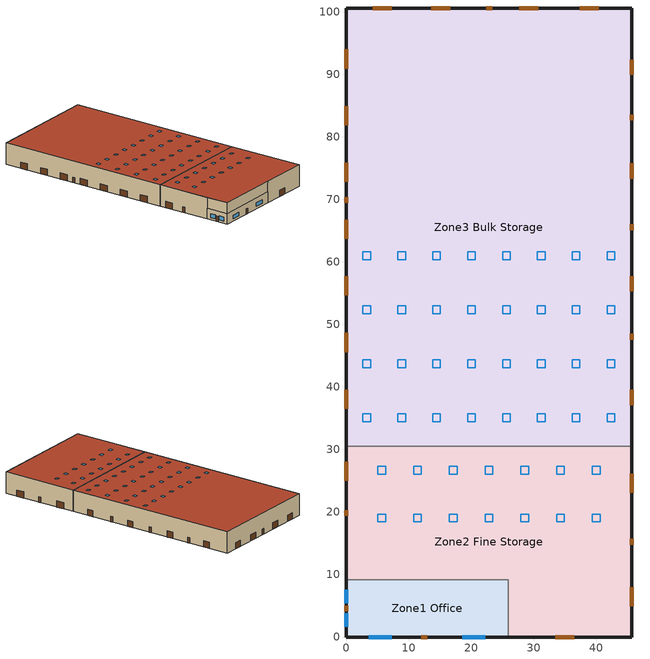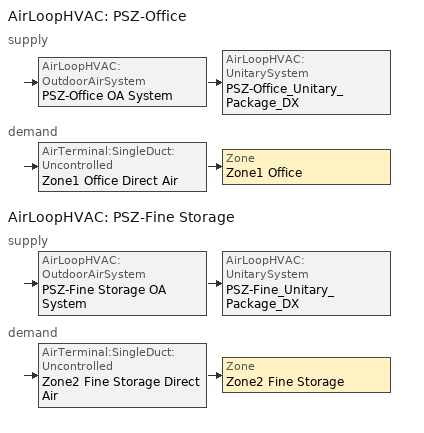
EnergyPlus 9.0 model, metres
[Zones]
Zone1 Office
 floor ground (OfficeFloor_Ffactor): 25.91,9.14 25.91,0 0,0 0,9.14 z0
 wall outside (nonres_ext_wall): 0,9.14 0,0 25.91,0 z0:4.27
 wall to Zone2 Fine Storage (Interior Wall): 25.91,0 25.91,9.14 0,9.14 z0:4.27
 window (NonresWindow_U_0.45_SHGC_0.25): 3.66,0 7.31,0 / 18.59,0 22.25,0 / 0,7.52 0,5.39 / 0,3.76 0,1.62 z0.91:2.44
 door (Swinging Door_con): 12.04,0 12.95,0 / 0,5.03 0,4.11 z0:2.13
 ceiling to Zone2 Fine Storage (InsulatedCeiling): 25.91,0 25.91,9.14 0,9.14 0,0 z4.27
Zone2 Fine Storage
 floor ground (FineStorageFloor_Ffactor): 45.72,30.48 45.72,0 25.91,0 25.91,9.14 0,9.14 0,30.48 z0
 wall outside (nonres_ext_wall): 25.91,0 45.72,0 45.72,30.48 / 0,30.48 0,9.14 z0:8.53; 0,9.14 0,0 25.91,0 z4.27:8.53
 door (Overhead Door_con): 33.48,0 36.53,0 / 45.72,4.94 45.72,7.99 / 45.72,23.09 45.72,26.14 / 0,28.02 0,24.97 z0:2.44
 door (Swinging Door_con): 0,20.27 0,19.35 / 45.72,14.78 45.72,15.7 z0:2.13
 roof outside (nonres_roof): 45.72,0 45.72,30.48 0,30.48 0,0 z8.53
 skylight (Skylight_U_0.55_SHGC_0.35): 10.82,18.44 12.04,18.44 12.04,19.66 10.82,19.66 z8.53; 16.54,18.44 17.75,18.44 17.75,19.66 16.54,19.66 z8.53; 22.25,18.44 23.47,18.44 23.47,19.66 22.25,19.66 z8.53; 27.97,18.44 29.18,18.44 29.18,19.66 27.97,19.66 z8.53; 33.68,18.44 34.9,18.44 34.9,19.66 33.68,19.66 z8.53; 39.4,18.44 40.61,18.44 40.61,19.66 39.4,19.66 z8.53; 39.4,26.06 40.61,26.06 40.61,27.28 39.4,27.28 z8.53; 33.68,26.06 34.9,26.06 34.9,27.28 33.68,27.28 z8.53; 27.97,26.06 29.18,26.06 29.18,27.28 27.97,27.28 z8.53; 22.25,26.06 23.47,26.06 23.47,27.28 22.25,27.28 z8.53; 16.54,26.06 17.75,26.06 17.75,27.28 16.54,27.28 z8.53; 10.82,26.06 12.04,26.06 12.04,27.28 10.82,27.28 z8.53; 5.11,26.06 6.32,26.06 6.32,27.28 5.11,27.28 z8.53; 5.11,18.44 6.32,18.44 6.32,19.66 5.11,19.66 z8.53
Zone3 Bulk Storage
 floor ground (BulkStorageFloor_Ffactor): 45.72,100.58 45.72,30.48 0,30.48 0,100.58 z0
 wall outside (semiheated_ext_wall): 45.72,30.48 45.72,100.58 0,100.58 0,30.48 z0:8.53
 wall to Zone2 Fine Storage (semiheated_ext_wall): 45.72,30.48 0,30.48 z0:8.53
 door (Overhead Door_semi): 0,93.95 0,90.9 / 0,84.88 0,81.83 / 0,75.82 0,72.77 / 0,66.75 0,63.7 / 0,57.68 0,54.63 / 0,48.61 0,45.57 / 0,39.55 0,36.5 / 45.72,37.09 45.72,39.53 / 45.72,55.27 45.72,57.71 / 45.72,73.32 45.72,75.75 / 45.72,89.89 45.72,92.33 / 40.44,100.58 37.39,100.58 / 30.77,100.58 27.72,100.58 / 16.69,100.58 13.64,100.58 / 7.32,100.58 4.27,100.58 z0:2.44
 door (Swinging Door_semi): 45.72,47.55 45.72,48.46 / 45.72,65.07 45.72,65.99 / 45.72,82.6 45.72,83.51 / 23.35,100.58 22.44,100.58 / 0,70.35 0,69.43 z0:2.13
 roof outside (semiheated_roof): 0,100.58 0,30.48 45.72,30.48 45.72,100.58 z8.53
 skylight (SemiHtdSkylight_U_1.02_SHGC_0.55): 2.71,34.44 3.93,34.44 3.93,35.66 2.71,35.66 z8.53; 2.71,43.08 3.93,43.08 3.93,44.3 2.71,44.3 z8.53; 2.71,60.35 3.93,60.35 3.93,61.57 2.71,61.57 z8.53; 41.76,43.08 42.97,43.08 42.97,44.3 41.76,44.3 z8.53; 41.76,34.44 42.97,34.44 42.97,35.66 41.76,35.66 z8.53; 41.76,60.35 42.97,60.35 42.97,61.57 41.76,61.57 z8.53; 41.76,51.71 42.97,51.71 42.97,52.93 41.76,52.93 z8.53; 36.18,34.44 37.4,34.44 37.4,35.66 36.18,35.66 z8.53; 36.18,43.08 37.4,43.08 37.4,44.3 36.18,44.3 z8.53; 36.18,51.71 37.4,51.71 37.4,52.93 36.18,52.93 z8.53; 36.18,60.35 37.4,60.35 37.4,61.57 36.18,61.57 z8.53; 30.6,51.71 31.82,51.71 31.82,52.93 30.6,52.93 z8.53; 30.6,43.08 31.82,43.08 31.82,44.3 30.6,44.3 z8.53; 30.6,60.35 31.82,60.35 31.82,61.57 30.6,61.57 z8.53; 30.6,34.44 31.82,34.44 31.82,35.66 30.6,35.66 z8.53; 25.02,60.35 26.24,60.35 26.24,61.57 25.02,61.57 z8.53; 25.02,51.71 26.24,51.71 26.24,52.93 25.02,52.93 z8.53; 25.02,43.08 26.24,43.08 26.24,44.3 25.02,44.3 z8.53; 25.02,34.44 26.24,34.44 26.24,35.66 25.02,35.66 z8.53; 19.44,60.35 20.66,60.35 20.66,61.57 19.44,61.57 z8.53; 19.44,34.44 20.66,34.44 20.66,35.66 19.44,35.66 z8.53; 19.44,51.71 20.66,51.71 20.66,52.93 19.44,52.93 z8.53; 19.44,43.08 20.66,43.08 20.66,44.3 19.44,44.3 z8.53; 13.87,34.44 15.09,34.44 15.09,35.66 13.87,35.66 z8.53; 13.87,43.08 15.09,43.08 15.09,44.3 13.87,44.3 z8.53; 2.71,51.71 3.93,51.71 3.93,52.93 2.71,52.93 z8.53; 13.87,60.35 15.09,60.35 15.09,61.57 13.87,61.57 z8.53; 8.29,34.44 9.51,34.44 9.51,35.66 8.29,35.66 z8.53; 8.29,43.08 9.51,43.08 9.51,44.3 8.29,44.3 z8.53; 8.29,60.35 9.51,60.35 9.51,61.57 8.29,61.57 z8.53; 13.87,51.71 15.09,51.71 15.09,52.93 13.87,52.93 z8.53; 8.29,51.71 9.51,51.71 9.51,52.93 8.29,52.93 z8.53
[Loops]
AirLoopHVAC 'PSZ-Office'
 supply: AirLoopHVAC:OutdoorAirSystem 'PSZ-Office OA System' > AirLoopHVAC:UnitarySystem 'PSZ-Office_Unitary_Package_DX'
 demand: AirTerminal:SingleDuct:Uncontrolled 'Zone1 Office Direct Air' > Zone 'Zone1 Office'
AirLoopHVAC 'PSZ-Fine Storage'
 supply: AirLoopHVAC:OutdoorAirSystem 'PSZ-Fine Storage OA System' > AirLoopHVAC:UnitarySystem 'PSZ-Fine_Unitary_Package_DX'
 demand: AirTerminal:SingleDuct:Uncontrolled 'Zone2 Fine Storage Direct Air' > Zone 'Zone2 Fine Storage'
[Building]
Warehouse: North Axis {deg}=90; Terrain=Urban; Loads Convergence Tolerance Value=0.04; Temperature Convergence Tolerance Value {deltaC}=0.4; Solar Distribution=FullExterior; Maximum Number of Warmup Days=25; Minimum Number of Warmup Days=6
[Site:Location]
Site:Location=San.Diego-Brown.Field.Muni.AP_CA_USA WMO=722904; Latitude {N+ S-}=32.57; Longitude {W- E+}=-116.98; Time Zone Relative to GMT {GMT+/-}=-8; Elevation {m}=159
[SizingPeriod:DesignDay] Day of Month=21; Dry-Bulb Temperature Range Modifier Type=DefaultMultipliers; Humidity Condition Type=Wetbulb; Barometric Pressure {Pa}=99429; Rain {Yes/No}=No; Snow on ground {Yes/No}=No; Daylight Savings Time Indicator=No
Name | Month | Day Type | Maximum Dry-Bulb Temperature {C} | Daily Dry-Bulb Temperature Range {C} | Wetbulb at Maximum Dry-Bulb {C} | Wind Speed {m/s} design conditions vs. traditional 6.71 m/s (15 mph) | Wind Direction {Degrees; N=0, S=180} | Solar Model Indicator | Clearness {0.0 to 1.1} | Wind Speed {m/s} design conditions vs. traditional 3.35 m/s (7mph) | ASHRAE Clear Sky Optical Depth for Beam Irradiance (taub) | ASHRAE Clear Sky Optical Depth for Diffuse Irradiance (taud)
San.Diego-Brown.Field.Muni.AP_CA_USA Ann Htg 99.6% Condns DB | 12 | WinterDesignDay | 3.8 | 0 | 3.8 | 3 | 120 | ASHRAEClearSky | 0
San.Diego-Brown.Field.Muni.AP_CA_USA Ann Clg .4% Condns DB=>MWB | 8 | SummerDesignDay | 31.3 | 8.9 | 18.4 |  | 280 | ASHRAETau |  | 4.1 | 0.412 | 2.276
[Site:WaterMainsTemperature]
Calculation Method=Correlation; Annual average outdoor air temperature {C}=16; Maximum difference in monthly average outdoor air temperatures {C}=7.1
[Site:GroundTemperature:FCfactorMethod]
January Ground Temperature {C}=18.8; February Ground Temperature {C}=14.3; March Ground Temperature {C}=13.6; April Ground Temperature {C}=13.2; May Ground Temperature {C}=13.3; June Ground Temperature {C}=12.6; July Ground Temperature {C}=15.3; August Ground Temperature {C}=15.6; September Ground Temperature {C}=17.7; October Ground Temperature {C}=19.4; November Ground Temperature {C}=19.7; December Ground Temperature {C}=18.5
[Material]
Name | Roughness | Thickness {m} | Conductivity {W/m-K} | Density {kg/m3} | Specific Heat {J/kg-K} | Thermal Absorptance | Solar Absorptance | Visible Absorptance | Absorptance:Thermal | Absorptance:Solar
Bulk Storage Products Material | Rough | 2.4384 | 1.442 | 200.231 | 836.8 | 0.9 | 0.7 | 0.7
Steel Frame/Cavity | MediumRough | 0.0889002 | 0.0841162 | 641.379 | 502.08 | 0.9 | 0.7 | 0.7
Interior Wall Addi Insul | MediumRough | 2.54001e-08 | 0.04326 | 22.4258 | 836.8 | 0.9 | 0.7 | 0.7
F07 25mm stucco | Smooth | 0.0254 | 0.72 | 1856 | 840 | 0.9 | 0.7 | 0.7
F08 Metal surface | Smooth | 0.0008 | 45.28 | 7824 | 500
F08 Metal roof surface | Smooth | 0.0008 | 45.28 | 7824 | 500 |  |  |  | 0.9 | 0.77
G01 16mm gypsum board | MediumSmooth | 0.0159 | 0.16 | 800 | 1090
[Material:NoMass]
Opaque Door panel_con; Opaque Door panel_semi: MediumRough, 0.475676, 0.9, 0.7, 0.7
Overhead Door_semi Panel: MediumRough, 0.488889, 0.9, 0.7, 0.7
Overhead Door_con Panel: MediumRough, 0.567742, 0.9, 0.7, 0.7
Nonres_Roof_Insulation: MediumSmooth, 4.37826, 0.9, 0.7, 0.7
Semiheated_Roof_Insulation: MediumSmooth, 1.6971, 0.9, 0.7, 0.7
Nonres_Exterior_Wall_Insulation: MediumSmooth, 1.64444, 0.9, 0.7, 0.7
Semiheated_Exterior_Wall_Insulation: MediumSmooth, 0.858031, 0.9, 0.7, 0.7
[Construction]
nonres_roof: F08 Metal roof surface, Nonres_Roof_Insulation
semiheated_roof: F08 Metal roof surface, Semiheated_Roof_Insulation
nonres_ext_wall: F08 Metal surface, Nonres_Exterior_Wall_Insulation, G01 16mm gypsum board
semiheated_ext_wall: F08 Metal surface, Semiheated_Exterior_Wall_Insulation, G01 16mm gypsum board
NonresWindow_U_0.45_SHGC_0.25: Nonres Window Glazing Layer
Skylight_U_0.55_SHGC_0.35: Nonres Skylight Glazing Layer
SemiHtdSkylight_U_1.02_SHGC_0.55: Semiheated Skylight Glazing Layer
Swinging Door_con: Opaque Door panel_con
Swinging Door_semi: Opaque Door panel_semi
Overhead Door_semi: Overhead Door_semi Panel
Overhead Door_con: Overhead Door_con Panel
Bulk Storage Products: Bulk Storage Products Material
Interior Wall: F07 25mm stucco, G01 16mm gypsum board, Interior Wall Addi Insul, Steel Frame/Cavity, G01 16mm gypsum board
InsulatedCeiling: Interior Wall Addi Insul, G01 16mm gypsum board
[WindowMaterial:SimpleGlazingSystem]
Name | U-Factor {W/m2-K} | Solar Heat Gain Coefficient | Visible Transmittance
Nonres Window Glazing Layer | 2.555217 | 0.25 | 0.275
Nonres Skylight Glazing Layer | 3.123043 | 0.35 | 0.399
Semiheated Skylight Glazing Layer | 5.79183 | 0.55 | 0.627
[Construction:FfactorGroundFloor] F-Factor=1.26363
Name | Area | PerimeterExposed
OfficeFloor_Ffactor | 236.88 | 35.0503
FineStorageFloor_Ffactor | 1156.53 | 71.6245
BulkStorageFloor_Ffactor | 3204.84 | 185.919
[Zone] Type=1; Multiplier=1; Ceiling Height {m}=autocalculate; Volume {m3}=autocalculate; Floor Area {m2}=autocalculate; Part of Total Floor Area=Yes
Zone1 Office; Zone2 Fine Storage; Zone3 Bulk Storage
[Daylighting:Controls] Daylighting Method=SplitFlux; Lighting Control Type=Stepped; Minimum Input Power Fraction for Continuous or ContinuousOff Dimming Control=0.3; Minimum Light Output Fraction for Continuous or ContinuousOff Dimming Control=0.2; Number of Stepped Control Steps=3; Probability Lighting will be Reset When Needed in Manual Stepped Control=1; Maximum Allowable Discomfort Glare Index=22
Name | Zone | Glare Calculation Daylighting Reference Point | Glare Calculation Azimuth Angle of View Direction Clockwise from Zone y-Axis {deg} | Daylighting Reference Point 1 | Fraction of Zone Controlled by Reference Point 1 | Illuminance Setpoint at Reference Point 1 {lux} | Daylighting Reference Point 2 | Fraction of Zone Controlled by Reference Point 2 | Illuminance Setpoint at Reference Point 2 {lux}
Zone2 Fine Storage_DaylCtrl | Zone2 Fine Storage | Zone2 Fine Storage_DaylRefPt1 | 0 | Zone2 Fine Storage_DaylRefPt1 | 0.25 | 323 | Zone2 Fine Storage_DaylRefPt2 | 0.25 | 323
Zone3 Bulk Storage_DaylCtrl | Zone3 Bulk Storage | Zone3 Bulk Storage_DaylRefPt1 | 0 | Zone3 Bulk Storage_DaylRefPt1 | 0.25 | 215 | Zone3 Bulk Storage_DaylRefPt2 | 0.25 | 215
Zone1 Office_DaylCtrl | Zone1 Office | Zone1 Office_DaylRefPt1 | 180 | Zone1 Office_DaylRefPt1 | 0.29 | 377 | Zone1 Office_DaylRefPt2 | 0.1 | 377
[InternalMass]
Bulk Storage Products Surface: Construction=Bulk Storage Products; Zone=Zone3 Bulk Storage; Surface Area {m2}=6028.45
[People]
Office People: Zone or ZoneList=Zone1 Office; Number of People Schedule=BLDG_OCC_SCH; Number of People Calculation Method=People; Number of People=5; Fraction Radiant=0.3; Sensible Heat Fraction=autocalculate; Activity Level Schedule=Office Activity Schedule; Mean Radiant Temperature Calculation Type=ZoneAveraged
[Lights] Design Level Calculation Method=Watts/Area; Return Air Fraction=0; Fraction Visible=0.18; Fraction Replaceable=1; Return Air Fraction Calculated from Plenum Temperature=No
Name | Zone or ZoneList | Schedule | Watts per Zone Floor Area {W/m2} | Fraction Radiant
Office Lights | Zone1 Office | BLDG_LIGHT_OFFICE_SCH | 8.50349 | 0.37
Fine Storage Area Lights | Zone2 Fine Storage | BLDG_LIGHT_STORAGE_SCH | 7.4271 | 0.42
Bulk Storage Area Lights | Zone3 Bulk Storage | BLDG_LIGHT_STORAGE_SCH | 3.76737 | 0.42
[ElectricEquipment] Design Level Calculation Method=EquipmentLevel
Name | Zone or ZoneList | Schedule | Design Level {W}
Office Plug Load | Zone1 Office | Office_Plug_SCH | 1912.5
Bulk Storage  Plug Load | Zone3 Bulk Storage | Bulk Storage Plug Schedule | 8200.12
[Exterior:Lights] Control Option=AstronomicalClock
Name | Schedule | Design Level {W}
Exterior_Lights_a | Exterior_lighting_schedule_a | 113.8
Exterior_Lights_b | Exterior_lighting_schedule_b_2016 | 3955
Exterior_Lights_c | Exterior_lighting_schedule_c_2016 | 1004.9
[ZoneInfiltration:DesignFlowRate] Temperature Term Coefficient=0; Velocity Squared Term Coefficient=0
Name | Zone or ZoneList | Schedule | Design Flow Rate Calculation Method | Flow per Exterior Surface Area {m3/s-m2} | Constant Term Coefficient | Velocity Term Coefficient | Design Flow Rate {m3/s}
Office Infiltration | Zone1 Office | Office Infil Schedule | Flow/ExteriorArea | 0.000220198 | 0 | 0.224
Office Door Infiltration | Zone1 Office | INFIL_Door_Opening_SCH | Flow/Zone |  | 1 | 0 | 0.176508
Fine Storage Infiltration | Zone2 Fine Storage | Fine Sorage Infil Schedule | Flow/ExteriorArea | 0.000225765 | 0 | 0.224
Bulk Storage Infiltration | Zone3 Bulk Storage | Bulk Storage Infil_Base Schedule | Flow/Zone |  | 0 | 0.224 | 2.33023
[ZoneVentilation:DesignFlowRate] Zone or ZoneList=Zone3 Bulk Storage; Schedule=Always On Schedule; Design Flow Rate Calculation Method=Flow/Zone; Temperature Term Coefficient=0; Velocity Squared Term Coefficient=0; Delta Temperature {deltaC}=-100; Minimum Outdoor Temperature {C}=-100; Maximum Outdoor Temperature {C}=100; Maximum Wind Speed {m/s}=40
Name | Design Flow Rate {m3/s} | Ventilation Type | Fan Pressure Rise {Pa} | Fan Total Efficiency | Constant Term Coefficient | Velocity Term Coefficient | Minimum Indoor Temperature {C} | Maximum Indoor Temperature {C}
Bulk Storage Ventilation-1 | 37.76 | Exhaust | 31.1361 | 0.51 | 1 | 0 | 29.4444 | 100
Bulk Storage Ventilation-2 | 0.943841 | Natural |  | 1 | 0 | 0.224 | -73.3333 | 29.4444
[Sizing:Zone] Zone Cooling Design Supply Air Temperature Input Method=SupplyAirTemperature; Zone Heating Design Supply Air Temperature Input Method=SupplyAirTemperature; Cooling Design Air Flow Method=DesignDay; Heating Design Air Flow Method=DesignDay
Name | Zone Cooling Design Supply Air Temperature {C} | Zone Heating Design Supply Air Temperature {C} | Zone Cooling Design Supply Air Humidity Ratio {kgWater/kgDryAir} | Zone Heating Design Supply Air Humidity Ratio {kgWater/kgDryAir} | Design Specification Outdoor Air Object | Cooling Design Air Flow Rate {m3/s} | Cooling Minimum Air Flow Fraction | Heating Design Air Flow Rate {m3/s} | Heating Maximum Air Flow Fraction | Cooling Minimum Air Flow per Zone Floor Area {m3/s-m2} | Heating Maximum Air Flow per Zone Floor Area {m3/s-m2} | Heating Maximum Air Flow {m3/s}
Zone1 Office | 14 | 50 | 0.008 | 0.008 | SZ DSOA Zone1 Office | 0 | 0 | 0 | 0
Zone2 Fine Storage | 14 | 50 | 0.008 | 0.008 | SZ DSOA Zone2 Fine Storage | 0 | 0 | 0 | 0
Zone3 Bulk Storage | 12.78 | 43.3333 | 0.009 | 0.016 | SZ DSOA Zone3 Bulk Storage |  |  |  |  | 0 | 0 | 0
[DesignSpecification:OutdoorAir] Outdoor Air Method=Flow/Area; Outdoor Air Flow per Person {m3/s-person}=0; Outdoor Air Flow per Zone {m3/s}=0
Name | Outdoor Air Flow per Zone Floor Area {m3/s-m2}
SZ DSOA Zone1 Office | 0.000431801
SZ DSOA Zone2 Fine Storage; SZ DSOA Zone3 Bulk Storage | 0.000304801
[Sizing:System] Type of Load to Size On=Sensible; Design Outdoor Air Flow Rate {m3/s}=autosize; Central Heating Maximum System Air Flow Ratio=1; Preheat Design Temperature {C}=7; Preheat Design Humidity Ratio {kgWater/kgDryAir}=0.008; Precool Design Temperature {C}=11; Precool Design Humidity Ratio {kgWater/kgDryAir}=0.008; Central Cooling Design Supply Air Temperature {C}=12; Central Heating Design Supply Air Temperature {C}=40; Type of Zone Sum to Use=Coincident; 100% Outdoor Air in Cooling=No; 100% Outdoor Air in Heating=No; Central Cooling Design Supply Air Humidity Ratio {kgWater/kgDryAir}=0.008; Central Heating Design Supply Air Humidity Ratio {kgWater/kgDryAir}=0.008; Cooling Supply Air Flow Rate Method=DesignDay; Cooling Supply Air Flow Rate {m3/s}=0; Heating Supply Air Flow Rate Method=DesignDay; Heating Supply Air Flow Rate {m3/s}=0; System Outdoor Air Method=ZoneSum; Zone Maximum Outdoor Air Fraction=1; Cooling Design Capacity Method=CoolingDesignCapacity; Cooling Design Capacity {W}=autosize; Heating Design Capacity Method=HeatingDesignCapacity; Heating Design Capacity {W}=autosize; Central Cooling Capacity Control Method=OnOff
PSZ-Office; PSZ-Fine Storage
[AirLoopHVAC] Design Supply Air Flow Rate {m3/s}=autosize
PSZ-Office; PSZ-Fine Storage
[AvailabilityManager:NightCycle] Applicability Schedule=COMPACT HVAC-ALWAYS 1; Fan Schedule=FanSched; Control Type=CycleOnAny; Thermostat Tolerance {deltaC}=1; Cycling Run Time Control Type=FixedRunTime; Cycling Run Time {s}=1800
PSZ-Office Availability; PSZ-Fine Storage Availability
[SetpointManager:SingleZone:Heating] Control Variable=Temperature; Minimum Supply Air Temperature {C}=12.7778; Maximum Supply Air Temperature {C}=43.3333
Name | Control Zone | Setpoint Node or NodeList
PSZ-Office Supply Air Temp Manager - Htg | Zone1 Office | PSZ-Office Heating Coil Outlet
PSZ-Fine Storage Supply Air Temp Manager - Htg | Zone2 Fine Storage | PSZ-Fine Storage Heating Coil Outlet
[SetpointManager:SingleZone:Cooling] Control Variable=Temperature; Minimum Supply Air Temperature {C}=12.7778; Maximum Supply Air Temperature {C}=43.3333
Name | Control Zone | Setpoint Node or NodeList
PSZ-Office Supply Air Temp Manager - Clg | Zone1 Office | PSZ-Office Air Loop Outlet
PSZ-Fine Storage Supply Air Temp Manager - Clg | Zone2 Fine Storage | PSZ-Fine Storage Air Loop Outlet
[SetpointManager:MixedAir] Control Variable=Temperature
Name | Setpoint Node or NodeList
PSZ-Office OAMixed Air Temp Manager | PSZ-Office Mixed Air Outlet
PSZ-Fine Storage OAMixed Air Temp Manager | PSZ-Fine Storage Mixed Air Outlet
[Controller:OutdoorAir] Minimum Outdoor Air Flow Rate {m3/s}=autosize; Maximum Outdoor Air Flow Rate {m3/s}=autosize; Economizer Control Action Type=ModulateFlow; Lockout Type=LockoutWithHeating; Minimum Limit Type=FixedMinimum; Maximum Fraction of Outdoor Air Schedule=SZ_system_OA_Max_Frac_SCH
Name | Economizer Control Type | Minimum Outdoor Air Schedule
PSZ-Office OA Controller | NoEconomizer | MinOA_Sched
PSZ-Fine Storage OA Controller | DifferentialDryBulb | MinOA_MotorizedDamper_Sched
[Zone equipment]
Zone1 Office: Zone1 Office Direct Air
Zone2 Fine Storage: Zone2 Fine Storage Direct Air
Zone3 Bulk Storage: Zone3UnitHeater, Zone3HiRadiant
[ZoneHVAC:UnitHeater]
Zone3UnitHeater: availability schedule=UnitHeaterAvailability; Supply Air Fan Object Type: August 12, 2013: Changed from Fan:ONOff to Fan:ConstantVolume during V6 to V8 upgrade=Fan:ConstantVolume; Supply Air Fan=Zone3UnitHeaterFan; Maximum Supply Air Flow Rate {m3/s}=autosize; Heating Coil=Zone3UnitHeaterHeatingCoil; Supply Air Fan Operation During No Heating=No; Heating Convergence Tolerance=0.001
[AirLoopHVAC:UnitarySystem] Control Type=Load; Dehumidification Control Type=None; Availability Schedule=COMPACT HVAC-ALWAYS 1; Fan Placement=BlowThrough; Supply Air Fan Operating Mode Schedule=FanSched; DX Heating Coil Sizing Ratio=1; Use DOAS DX Cooling Coil=No; Minimum Supply Air Temperature {C}=2; Latent Load Control=SensibleOnlyLoadControl; Cooling Supply Air Flow Rate Method=SupplyAirFlowRate; Cooling Supply Air Flow Rate {m3/s}=AUTOSIZE; Heating Supply Air Flow Rate Method=SupplyAirFlowRate; Heating Supply Air Flow Rate {m3/s}=AUTOSIZE; No Load Supply Air Flow Rate Method=SupplyAirFlowRate; No Load Supply Air Flow Rate {m3/s}=AUTOSIZE; Maximum Supply Air Temperature {C}=AUTOSIZE
Name | Controlling Zone or Thermostat Location | Supply Fan | Heating Coil | Cooling Coil | Design Specification Multispeed Object
PSZ-Office_Unitary_Package_DX | Zone1 Office | PSZ-Office_addAQ Supply Fan | PSZ-Office Heating Coil | PSZ-Office Cooling Coil | PSZ-Office_Unitary_Package_DX_Perf
PSZ-Fine_Unitary_Package_DX | Zone2 Fine Storage | PSZ-Fine Storage_addAQ Supply Fan | PSZ-Fine Storage Heating Coil | PSZ-Fine Storage Cooling Coil | PSZ-Fine_Unitary_Package_DX_Perf
[UnitarySystemPerformance:Multispeed]
PSZ-Office_Unitary_Package_DX_Perf; PSZ-Fine_Unitary_Package_DX_Perf: 2, 2, No, 1, 1, 1, 1, 1
[AirTerminal:SingleDuct:Uncontrolled] Availability Schedule=COMPACT HVAC-ALWAYS 1; Maximum Air Flow Rate {m3/s}=autosize
Zone1 Office Direct Air; Zone2 Fine Storage Direct Air
[ZoneHVAC:HighTemperatureRadiant]
Zone3HiRadiant: availability schedule=Always Off Schedule; Zone=Zone3 Bulk Storage; Heating Design Capacity Method=HeatingDesignCapacity; Maximum Power Input {W}=autosize; Fuel Type=NaturalGas; Combustion Efficiency=0.7925; Fraction of Input Converted to Radiant Energy=0.8; Fraction of Input Converted to Latent Energy=0; Fraction of Input that Is Lost=0; Temperature Control Type=OperativeTemperature; Heating Throttling Range {deltaC}=2; Heating Setpoint Temperature Schedule=Bulk Storage Heating Setpoint Schedule; Fraction of Radiant Energy Incident on People=0.05; Surface 1=Bulk Storage Right Wall; Fraction of Radiant Energy to Surface 1=0.05; Surface 2=Bulk Storage Rear Wall; Fraction of Radiant Energy to Surface 2=0.05; Surface 3=Bulk Storage Left Wall; Fraction of Radiant Energy to Surface 3=0.05; Surface 4=Bulk Storage Floor; Fraction of Radiant Energy to Surface 4=0.8
[ZoneControl:Thermostat]
Name | Zone or ZoneList | Control Type Schedule | Control 1
Zone1 Office Thermostat | Zone1 Office | COMPACT HVAC-ALWAYS 4 | Office Thermostat Dual SP Control
Zone2 Fine Storage Thermostat | Zone2 Fine Storage | COMPACT HVAC-ALWAYS 4 | Fine Storage Thermostat Dual SP Control
Zone 3 Thermostat | Zone3 Bulk Storage | ZoneControlSchedule | Heating Setpoint with SB
[ThermostatSetpoint:SingleHeating]
Heating Setpoint with SB: Setpoint Temperature Schedule=Bulk Storage Heating Setpoint Schedule
[ThermostatSetpoint:DualSetpoint]
Name | Heating Setpoint Temperature Schedule | Cooling Setpoint Temperature Schedule
Office Thermostat Dual SP Control | Office Heating Schedule | Office Cooling Schedule
Fine Storage Thermostat Dual SP Control | Fine Storage Heating Setpoint Schedule | Fine Storage Cooling Setpoint Schedule
[WaterHeater:Mixed]
Electric Tank: Tank Volume {m3}=0.0757083; Setpoint Temperature Schedule=Hot Water Setpoint Temp Schedule; Deadband Temperature Difference {deltaC}=2; Maximum Temperature Limit {C}=82.2222; Heater Control Type=Cycle; Heater Maximum Capacity {W}=6154.75; Heater Minimum Capacity {W}=0; Heater Fuel Type=Electricity; Heater Thermal Efficiency=1; Off Cycle Parasitic Fuel Consumption Rate {W} (SWH Enhancement) August 31, 2012 Specify pipe loss for both Off and On cycle parasitic=481; Off Cycle Parasitic Fuel Type=Electricity; Off Cycle Parasitic Heat Fraction to Tank=0; On Cycle Parasitic Fuel Consumption Rate {W} (SWH Enhancement) August 2, 2012 Changed from blank to 308 but/h (90.27 W) to model pipe losses=481; Ambient Temperature Indicator=Zone; Ambient Temperature Zone=Zone1 Office; Off Cycle Loss Coefficient to Ambient Temperature {W/K}=0.798543; On Cycle Loss Coefficient to Ambient Temperature {W/K}=0.798543; Peak Use Flow Rate {m3/s}=8.07469e-06; Use Flow Rate Fraction Schedule=Office DHW Schedule
[Coil:Heating:Fuel] Fuel Type=NaturalGas; Burner Efficiency=0.8; Nominal Capacity {W}=autosize; Parasitic Electric Load {W}=0; Parasitic Fuel Load {W}=0
Name | Availability Schedule | Part Load Fraction Correlation Curve
PSZ-Office Heating Coil | COMPACT HVAC-ALWAYS 1 | PSZ-Office Heating Coil PLF-FPLR
PSZ-Fine Storage Heating Coil | COMPACT HVAC-ALWAYS 1 | PSZ-Fine Storage Heating Coil PLF-FPLR
Zone3UnitHeaterHeatingCoil | Zone3HeatingCoilAvailability
[Coil:Cooling:DX:MultiSpeed] Availability Schedule=COMPACT HVAC-ALWAYS 1; Condenser Type=AirCooled; Apply Part Load Fraction to Speeds Greater than 1=No; Apply Latent Degradation to Speeds Greater than 1=No; Maximum Outdoor Dry-Bulb Temperature for Crankcase Heater Operation {C}=10; Basin Heater Setpoint Temperature {C}=2; Fuel Type=Electricity; Number of Speeds=2; Speed 1 Rated Evaporator Fan Power Per Volume Flow Rate {W/(m3/s)}=0; Speed 1 Total Cooling Capacity Function of Temperature Curve=PSZ-AC_Unitary_PackagecoolCapFT; Speed 1 Total Cooling Capacity Function of Flow Fraction Curve=PSZ-AC_Unitary_PackagecoolFFF; Speed 1 Energy Input Ratio Function of Temperature Curve=PSZ-AC_Unitary_PackagecoolEIRFT; Speed 1 Energy Input Ratio Function of Flow Fraction Curve=PSZ-AC_Unitary_PackagecoolEIRFFF; Speed 1 Part Load Fraction Correlation Curve=PSZ-AC_Unitary_PackagecoolPLR; Speed 1 Rated Waste Heat Fraction of Power Input=0.2; Speed 1 Evaporative Condenser Effectiveness=0.9; Speed 2 Rated Evaporator Fan Power Per Volume Flow Rate {W/(m3/s)}=0; Speed 2 Total Cooling Capacity Function of Temperature Curve=PSZ-AC_Unitary_PackagecoolCapFT; Speed 2 Total Cooling Capacity Function of Flow Fraction Curve=PSZ-AC_Unitary_PackagecoolFFF; Speed 2 Energy Input Ratio Function of Temperature Curve=PSZ-AC_Unitary_PackagecoolEIRFT; Speed 2 Energy Input Ratio Function of Flow Fraction Curve=PSZ-AC_Unitary_PackagecoolEIRFFF; Speed 2 Part Load Fraction Correlation Curve=PSZ-AC_Unitary_PackagecoolPLR; Speed 2 Rated Waste Heat Fraction of Power Input=0.2; Speed 2 Evaporative Condenser Effectiveness=0.9
Name | Speed 1 Gross Rated Total Cooling Capacity {W} | Speed 1 Gross Rated Sensible Heat Ratio | Speed 1 Gross Rated Cooling COP {W/W} | Speed 1 Rated Air Flow Rate {m3/s} | Speed 2 Gross Rated Total Cooling Capacity {W} | Speed 2 Gross Rated Sensible Heat Ratio | Speed 2 Gross Rated Cooling COP {W/W} | Speed 2 Rated Air Flow Rate {m3/s}
PSZ-Office Cooling Coil | 7523.54 | 0.79129 | 4.11713 | 0.593853 | 15047.08 | 0.79129 | 4.11713 | 0.89078
PSZ-Fine Storage Cooling Coil | 19264.1 | 0.73167 | 3.79883 | 1.26893 | 38528.11 | 0.73167 | 3.79883 | 1.90339
[Fan:SystemModel]
PSZ-Office_addAQ Supply Fan: FanSched, AUTOSIZE, Discrete, 1, 622.5, 0.865, 1, AUTOSIZE, TotalEfficiencyAndPressure, 0.56225, 622.5, 1, 1, 1
PSZ-Fine Storage_addAQ Supply Fan: FanSched, AUTOSIZE, Discrete, 1, 622.5, 0.895, 1, AUTOSIZE, TotalEfficiencyAndPressure, 0.58175, 622.5, 1, 1, 1
[Fan:ConstantVolume]
Zone3UnitHeaterFan: Availability Schedule=COMPACT HVAC-ALWAYS 1; Fan Total Efficiency=0.536; Pressure Rise {Pa}=49.8; Maximum Flow Rate {m3/s}=autosize; Motor Efficiency=0.825; Motor In Airstream Fraction=1
[EnergyManagementSystem:Sensor]
Name | Output:Variable or Output:Meter | Output:Variable or Output:Meter Index Key
OAT_F | Site Outdoor Air Drybulb Temperature
Zone1_Office_LSr | Zone Lights Electric Power | Zone1 Office
Zone1_Office_Occ_Sensor | People Occupant Count | Office People
Zone2_Fine_Storage_LSr | Zone Lights Electric Power | Zone2 Fine Storage
Zone3_Bulk_Storage_LSr | Zone Lights Electric Power | Zone3 Bulk Storage
[EnergyManagementSystem:InternalVariable] Internal Data Type=Zone Floor Area
Name | Internal Data Index Key
Zone1_Office_Area | Zone1 Office
Zone2_Fine_Storage_Area | Zone2 Fine Storage
Zone3_Bulk_Storage_Area | Zone3 Bulk Storage
[EnergyManagementSystem:Actuator] Actuated Component Type=Lights; Actuated Component Control Type=Electric Power Level
Name | Actuated Component Unique
Zone1_Office_Light_Actuator | Office Lights
Zone2_Fine_Storage_Light_Actuator | Fine Storage Area Lights
Zone3_Bulk_Storage_Light_Actuator | Bulk Storage Area Lights
[EnergyManagementSystem:Program]
SET_Zone1_Office_Light_EMS_Program: SET Zone1_Office_LSr_IP=0.093*Zone1_Office_LSr/Zone1_Office_Area; IF (Zone1_Office_Occ_Sensor <= 0) && (Zone1_Office_LSr_IP >= 0.02); SET Zone1_Office_Light_Actuator = 0.02*Zone1_Office_Area/0.09290304; ELSE; SET Zone1_Office_Light_Actuator = NULL; ENDIF
SET_Zone2_Fine_Storage_Light_EMS_Program: SET Zone2_Fine_Storage_LSr_IP=0.093*Zone2_Fine_Storage_LSr/Zone2_Fine_Storage_Area; IF (Zone1_Office_Occ_Sensor <= 0) && (Zone2_Fine_Storage_LSr_IP >= 0.02); SET Zone2_Fine_Storage_Light_Actuator = 0.02*Zone2_Fine_Storage_Area/0.09290304; ELSE; SET Zone2_Fine_Storage_Light_Actuator = NULL; ENDIF
SET_Zone3_Bulk_Storage_Light_EMS_Program: SET Zone3_Bulk_Storage_LSr_IP=0.093*Zone3_Bulk_Storage_LSr/Zone3_Bulk_Storage_Area; IF (Zone1_Office_Occ_Sensor <= 0) && (Zone3_Bulk_Storage_LSr_IP >= 0.02); SET Zone3_Bulk_Storage_Light_Actuator = 0.02*Zone3_Bulk_Storage_Area/0.09290304; ELSE; SET Zone3_Bulk_Storage_Light_Actuator = NULL; ENDIF
[EnergyManagementSystem:ProgramCallingManager]
SET_Zone1_Office_Light_EMS_Program_Prog_Manager: BeginTimestepBeforePredictor; SET_Zone1_Office_Light_EMS_Program
SET_Zone2_Fine_Storage_Light_EMS_Program_Prog_Manager: BeginTimestepBeforePredictor; SET_Zone2_Fine_Storage_Light_EMS_Program
SET_Zone3_Bulk_Storage_Light_EMS_Program_Prog_Manager: BeginTimestepBeforePredictor; SET_Zone3_Bulk_Storage_Light_EMS_Program
[Schedule:Day:Hourly]
Office Infiltration WD; Fine Storage INFIL WD: 1, 1, 1, 1, 1, 1, 1, 1.25, 1.25, 0.5, 0.5, 0.5, 0.5, 0.5, 0.5, 0.5, 1.25, 1.25, 1, 1, 1, 1, 1, 1
Office Infiltration WEH; Fine Storage INFIL WEH; SYS Day   1: 1, 1, 1, 1, 1, 1, 1, 1, 1, 1, 1, 1, 1, 1, 1, 1, 1, 1, 1, 1, 1, 1, 1, 1
Office Heating WD_YES_OPTIMUM: 15.6, 15.6, 15.6, 15.6, 15.6, 15.6, 17.8, 20, 21.1, 21.1, 21.1, 21.1, 21.1, 21.1, 21.1, 21.1, 21.1, 21.1, 15.6, 15.6, 15.6, 15.6, 15.6, 15.6
Office Heating WD_NO_OPTIMUM: 15.6, 15.6, 15.6, 15.6, 15.6, 15.6, 21.1, 21.1, 21.1, 21.1, 21.1, 21.1, 21.1, 21.1, 21.1, 21.1, 21.1, 21.1, 15.6, 15.6, 15.6, 15.6, 15.6, 15.6
Office Heating WEH: 15.6, 15.6, 15.6, 15.6, 15.6, 15.6, 15.6, 15.6, 15.6, 15.6, 15.6, 15.6, 15.6, 15.6, 15.6, 15.6, 15.6, 15.6, 15.6, 15.6, 15.6, 15.6, 15.6, 15.6
Office Cooling WD_YES_OPTIMUM: 29.4, 29.4, 29.4, 29.4, 29.4, 29.4, 27.8, 25.6, 23.9, 23.9, 23.9, 23.9, 23.9, 23.9, 23.9, 23.9, 23.9, 23.9, 29.4, 29.4, 29.4, 29.4, 29.4, 29.4
Office Cooling WD_NO_OPTIMUM: 29.4, 29.4, 29.4, 29.4, 29.4, 29.4, 23.9, 23.9, 23.9, 23.9, 23.9, 23.9, 23.9, 23.9, 23.9, 23.9, 23.9, 23.9, 29.4, 29.4, 29.4, 29.4, 29.4, 29.4
Office Cooling WEH: 29.4, 29.4, 29.4, 29.4, 29.4, 29.4, 29.4, 29.4, 29.4, 29.4, 29.4, 29.4, 29.4, 29.4, 29.4, 29.4, 29.4, 29.4, 29.4, 29.4, 29.4, 29.4, 29.4, 29.4
Office DHW WD: 0, 0, 0, 0, 0, 0, 0.05, 0.101, 0.399, 0.501, 0.501, 0.696, 0.9, 0.798, 0.696, 0.798, 0.297, 0.05, 0, 0, 0, 0, 0, 0
Office DHW WEH: 0.015, 0.015, 0.015, 0.015, 0.015, 0.015, 0.015, 0.015, 0.015, 0.015, 0.015, 0.015, 0.015, 0.015, 0.015, 0.015, 0.015, 0.015, 0.015, 0.015, 0.015, 0.015, 0.015, 0.015
Bulk Storage PLUG WD: 0.25, 0.25, 0.25, 0.25, 0.25, 0.25, 0.25, 0.25, 1, 1, 1, 1, 0.25, 1, 1, 1, 1, 0.25, 0.25, 0.25, 0.25, 0.25, 0.25, 0.25
Bulk Storage PLUG WEH: 0, 0, 0, 0, 0, 0, 0, 0, 0, 0, 0, 0, 0, 0, 0, 0, 0, 0, 0, 0, 0, 0, 0, 0
Bulk Storage INFIL_Base WD: 0.765, 0.765, 0.765, 0.765, 0.765, 0.765, 0.765, 0.765, 1, 1, 1, 1, 0.765, 1, 1, 1, 1, 0.765, 0.765, 0.765, 0.765, 0.765, 0.765, 0.765
Bulk Storage INFIL_Base WEH: 0.765, 0.765, 0.765, 0.765, 0.765, 0.765, 0.765, 0.765, 0.765, 0.765, 0.765, 0.765, 0.765, 0.765, 0.765, 0.765, 0.765, 0.765, 0.765, 0.765, 0.765, 0.765, 0.765, 0.765
[Schedule:Compact]
Office_Plug_SCH: Through: 12/31, For: SummerDesignDay, Until: 24:00, 1, For: WinterDesignDay, Until: 24:00, 0, For: Weekdays Saturday, Until: 06:00, 0.245687, Until: 07:00, 0.287852, Until: 08:00, 0.479753, Until: 12:00, 0.959505, Until: 13:00, 0.901935, Until: 17:00, 0.959505, Until: 18:00, 0.479753, Until: 24:00, 0.245687, For: AllOtherDays, Until: 24:00, 0.245687
BLDG_LIGHT_OFFICE_SCH: Through: 12/31, For: Weekdays Saturday, Until: 6:00, 0.18, Until: 7:00, 0.187889, Until: 8:00, 0.343101, Until: 12:00, 0.629018, Until: 13:00, 0.555497, Until: 17:00, 0.629018, Until: 18:00, 0.498313, Until: 24:00, 0.18, For: SummerDesignDay, Until: 24:00, 1, For: WinterDesignDay, Until: 24:00, 0, For: Sunday Holidays AllOtherDays, Until: 24:00, 0.18
BLDG_LIGHT_STORAGE_SCH: Through: 12/31, For: Weekdays Saturday, Until: 7:00, 0.1, Until: 8:00, 0.6, Until: 9:00, 0.75, Until: 16:00, 0.85, Until: 17:00, 0.75, Until: 18:00, 0.6, Until: 24:00, 0.1, For: SummerDesignDay, Until: 24:00, 1, For: WinterDesignDay, Until: 24:00, 0, For: Sunday Holidays AllOtherDays, Until: 24:00, 0.1
BLDG_OCC_SCH: Through: 12/31, For: Weekdays Saturday WinterDesignDay, Until: 06:00, 0, Until: 07:00, 0.11, Until: 08:00, 0.21, Until: 12:00, 1, Until: 13:00, 0.53, Until: 17:00, 1, Until: 18:00, 0.32, Until: 24:00, 0, For: SummerDesignDay, Until: 06:00, 1e-09, Until: 07:00, 0.11, Until: 08:00, 0.21, Until: 12:00, 1, Until: 13:00, 0.53, Until: 17:00, 1, Until: 18:00, 0.32, Until: 24:00, 1e-09, For: Sunday Holidays AllOtherDays, Until: 24:00, 0
Office Activity Schedule: Through: 12/31, For: AllDays, Until: 24:00, 131.85
FanSched: Through: 12/31, For: WeekDays Saturday CustomDay1 CustomDay2, Until: 7:00, 0, Until: 18:00, 1, Until: 24:00, 0, For: Sunday Holiday, Until: 24:00, 0, For: SummerDesignDay, Until: 24:00, 1, For: WinterDesignDay, Until: 24:00, 1
MinOA_MotorizedDamper_Sched: Through: 12/31, For: WeekDays Saturday CustomDay1 CustomDay2, Until: 8:00, 0, Until: 18:00, 1, Until: 24:00, 0, For: Sunday Holiday, Until: 24:00, 0, For: SummerDesignDay, Until: 24:00, 1, For: WinterDesignDay, Until: 24:00, 1
Bulk Storage Heating Setpoint Schedule: Through: 12/31, For: AllDays, Until: 24:00, 10
ZoneControlSchedule; COMPACT HVAC-ALWAYS 1; MinOA_Sched: Through: 12/31, For: AllDays, Until: 24:00, 1
Hot Water Setpoint Temp Schedule: THROUGH: 12/31, FOR: AllDays, UNTIL: 24:00, 60
Always Off Schedule: THROUGH: 12/31, FOR: AllDays, UNTIL: 24:00, 0
COMPACT HVAC-ALWAYS 4: Through: 12/31, For: AllDays, Until: 24:00, 4
Fine Storage Heating Setpoint Schedule: Through: 12/31, For: AllDays, Until: 24:00, 15.56
Fine Storage Cooling Setpoint Schedule: Through: 12/31, For: AllDays, Until: 24:00, 26.7
Always On Schedule: THROUGH: 12/31, FOR: AllDays, UNTIL: 24:00, 1
INFIL_Door_Opening_SCH: Through: 12/31, For: Weekdays, Until: 06:00, 0, Until: 07:00, 0.131, Until: 08:00, 1, Until: 12:00, 0.131, Until: 13:00, 1, Until: 17:00, 0.131, Until: 18:00, 1, Until: 19:00, 0.131, Until: 24:00, 0, For: Saturday Sunday Holidays AllOtherDays, Until: 24:00, 0
Exterior_lighting_schedule_a: Through:12/31, For:AllDays, Until: 06:00, 0, Until: 24:00, 1
Exterior_lighting_schedule_b_2016: Through:12/31, For:AllDays, Until: 06:00, 0.5, Until: 24:00, 1
Exterior_lighting_schedule_c_2016: Through:12/31, For:AllDays, Until: 06:00, 0.5, Until: 20:00, 1, Until: 24:00, 0.5
[Schedule:Week:Daily]
Office Infil Wk Schedule: Office Infiltration WEH, Office Infiltration WD, Office Infiltration WD, Office Infiltration WD, Office Infiltration WD, Office Infiltration WD, Office Infiltration WD, Office Infiltration WEH, Office Infiltration WD, Office Infiltration WD, Office Infiltration WD, Office Infiltration WD
Office Heating Wk Schedule: Office Heating WEH, Office Heating WD_NO_OPTIMUM, Office Heating WD_NO_OPTIMUM, Office Heating WD_NO_OPTIMUM, Office Heating WD_NO_OPTIMUM, Office Heating WD_NO_OPTIMUM, Office Heating WD_NO_OPTIMUM, Office Heating WEH, Office Heating WD_YES_OPTIMUM, Office Heating WD_YES_OPTIMUM, Office Heating WD_NO_OPTIMUM, Office Heating WD_NO_OPTIMUM
Office Cooling Wk Schedule: Office Cooling WEH, Office Cooling WD_NO_OPTIMUM, Office Cooling WD_NO_OPTIMUM, Office Cooling WD_NO_OPTIMUM, Office Cooling WD_NO_OPTIMUM, Office Cooling WD_NO_OPTIMUM, Office Cooling WD_NO_OPTIMUM, Office Cooling WEH, Office Cooling WD_YES_OPTIMUM, Office Cooling WD_YES_OPTIMUM, Office Cooling WD_NO_OPTIMUM, Office Cooling WD_NO_OPTIMUM
Office DHW Wk Schedule: Office DHW WEH, Office DHW WD, Office DHW WD, Office DHW WD, Office DHW WD, Office DHW WD, Office DHW WD, Office DHW WEH, Office DHW WD, Office DHW WD, Office DHW WD, Office DHW WD
Bulk Storage Plug Wk Schedule: Bulk Storage PLUG WEH, Bulk Storage PLUG WD, Bulk Storage PLUG WD, Bulk Storage PLUG WD, Bulk Storage PLUG WD, Bulk Storage PLUG WD, Bulk Storage PLUG WD, Bulk Storage PLUG WEH, Bulk Storage PLUG WD, Bulk Storage PLUG WD, Bulk Storage PLUG WD, Bulk Storage PLUG WD
Fine Storage Infil Wk Schedule: Fine Storage INFIL WEH, Fine Storage INFIL WD, Fine Storage INFIL WD, Fine Storage INFIL WD, Fine Storage INFIL WD, Fine Storage INFIL WD, Fine Storage INFIL WD, Fine Storage INFIL WEH, Fine Storage INFIL WD, Fine Storage INFIL WD, Fine Storage INFIL WD, Fine Storage INFIL WD
Bulk Storage Infil_Base Wk Schedule: Bulk Storage INFIL_Base WEH, Bulk Storage INFIL_Base WD, Bulk Storage INFIL_Base WD, Bulk Storage INFIL_Base WD, Bulk Storage INFIL_Base WD, Bulk Storage INFIL_Base WD, Bulk Storage INFIL_Base WD, Bulk Storage INFIL_Base WEH, Bulk Storage INFIL_Base WD, Bulk Storage INFIL_Base WD, Bulk Storage INFIL_Base WD, Bulk Storage INFIL_Base WD
SYS-ON: SYS Day   1, SYS Day   1, SYS Day   1, SYS Day   1, SYS Day   1, SYS Day   1, SYS Day   1, SYS Day   1, SYS Day   1, SYS Day   1, SYS Day   1, SYS Day   1
[Schedule:Year]
Office Infil Schedule: Office Infil Wk Schedule, 1, 1, 12, 31
Office DHW Schedule: Office DHW Wk Schedule, 1, 1, 12, 31
Bulk Storage Plug Schedule: Bulk Storage Plug Wk Schedule, 1, 1, 12, 31
Fine Sorage Infil Schedule: Fine Storage Infil Wk Schedule, 1, 1, 12, 31
Bulk Storage Infil_Base Schedule: Bulk Storage Infil_Base Wk Schedule, 1, 1, 12, 31
Office Heating Schedule: Office Heating Wk Schedule, 1, 1, 12, 31
Office Cooling Schedule: Office Cooling Wk Schedule, 1, 1, 12, 31
UnitHeaterAvailability; Zone3HeatingCoilAvailability: SYS-ON, 1, 1, 12, 31
[Schedule:Constant]
SZ_system_OA_Max_Frac_SCH: Fraction, 0.7
[Curve:Biquadratic] Minimum Value of x=12.77778; Maximum Value of x=23.88889; Minimum Value of y=23.88889; Maximum Value of y=46.11111
Name | Coefficient1 Constant | Coefficient2 x | Coefficient3 x**2 | Coefficient4 y | Coefficient5 y**2 | Coefficient6 x*y
PSZ-AC_Unitary_PackagecoolCapFT | 0.942588 | 0.00954335 | 0.00068377 | -0.0110427 | 5.249e-06 | -9.72e-06
PSZ-AC_Unitary_PackagecoolEIRFT | 0.342414 | 0.034885 | -0.0006237 | 0.00497722 | 0.000437951 | -0.000728028
[Curve:Cubic] Coefficient1 Constant=0.8; Coefficient2 x=0.2; Coefficient3 x**2=0; Coefficient4 x**3=0; Minimum Value of x=0; Maximum Value of x=1
PSZ-Office Heating Coil PLF-FPLR; PSZ-Fine Storage Heating Coil PLF-FPLR
[Curve:Quadratic]
Name | Coefficient1 Constant | Coefficient2 x | Coefficient3 x**2 | Minimum Value of x | Maximum Value of x
PSZ-AC_Unitary_PackagecoolFFF | 0.8 | 0.2 | 0 | 0.5 | 1.5
PSZ-AC_Unitary_PackagecoolEIRFFF | 1.1552 | -0.1808 | 0.0256 | 0.5 | 1.5
PSZ-AC_Unitary_PackagecoolPLR | 0.85 | 0.15 | 0 | 0 | 1
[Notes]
The DOE Prototype Building Models were developed by Pacific Northwest National Laboratory (PNNL), under contract with the U.S.
Department of Energy (DOE).  These building models were derived from DOE's Commercial Reference Building Models with modifications
based on input from the ASHRAE Standard 90.1 committee, the Advanced Energy Design Guide series, and building industry experts. The
prototypes models were developed to quantify energy saving impacts from newly published editions of ASHRAE Standard 90.1, 189.1, IECC,
and other energy codes and standards.  The basic building descriptions can be found in the Scorecards posted at www.energycodes.gov
website. The recommended citation of the prototype models is
DOE and PNNL. 2020. Commercial Prototype Building Models, Richland, WA, Pacific Northwest National Laboratory. Available at https://www.energycodes.gov/development/commercial/prototype_models.
Detailed descriptions of the prototype model development and addenda modeling strategies can be found in the following  reports:
DOE, 2020. Preliminary Energy Savings Analysis: ANSI/ASHRAE/IES Standard 90.1-2019. Report prepared by Zhang, J., M. Rosenberg, J.
Lerond, Y. Xie, Nambia, C., Y. Chen, R. Hart, M. Halverson, D. Maddox, and S. Goel, Richland, WA, Pacific Northwest National Laboratory.
Zhang, J., Y. Chen, Y. Xie, M. Rosenberg, R. Hart. Energy and Energy Cost Savings Analysis of the 2018 IECC for Commercial Buildings.
2018. PNNL-28125. Richland, WA: Pacific Northwest National Laboratory.
DOE. 2017. Energy Savings Analysis: ANSI/ASHRAE/IES Standard 90.1-2016. Prepared by Athalye, R.A, M.A. Halverson, M.I. Rosenberg, B. Liu,
J. Zhang, R. Hart, V.V. Mendon, S. Goel, Y. Chen, Y. Xie, and M. Zhao, Richland, WA, Pacific Northwest National Laboratory. https://www.energycodes.gov/sites/default/files/documents/02202018_Standard_90.1-2016_Determination_TSD.pdf.
Zhang, J., Y. Xie, R.A. Athalye, J. Zhuge, M. Rosenberg, R. Hart, and B. Liu. Energy and Energy Cost Savings Analysis of the 2015 IECC
for Commercial Buildings. 2015. PNNL-24269 Rev. 1. Richland, WA: Pacific Northwest National
Laboratory. https://www.energycodes.gov/sites/default/files/documents/2015_IECC_Commercial_Analysis.pdf.
Halverson M.A., M.I. Rosenberg, W. Wang, J. Zhang, V.V. Mendon, R.A. Athalye, Y. Xie, R. Hart, S. Goel, 2014. ANSI/ASHRAE/IES Standard
90.1-2013 Determination of Energy Savings: Quantitative Analysis, PNNL-23479. Richland, WA: Pacific Northwest National Laboratory. https://www.energycodes.gov/sites/default/files/documents/901-2013_finalCommercialDeterminationQuantitativeAnalysis_TSD_0.pdf.
Goel S., R.A. Athalye, W. Wang, J. Zhang, M.I. Rosenberg, Y. Xie, and R. Hart, et al. 2014. Enhancements to ASHRAE Standard 90.1
Prototype Building Models. PNNL-23269. Richland, WA: Pacific Northwest National Laboratory. https://www.pnnl.gov/main/publications/external/technical_reports/PNNL-23269.pdf.
Zhang J., R.A. Athalye, R. Hart, M.I. Rosenberg, Y. Xie, S. Goel, and V.V. Mendon, et al. 2013. Energy and Energy Cost Savings Analysis
of the IECC for Commercial Buildings. PNNL-22760. Richland, WA: Pacific Northwest National Laboratory. http://www.pnnl.gov/main/publications/external/technical_reports/PNNL-22760.pdf.
Thornton B.A., M.I. Rosenberg, E.E. Richman, W. Wang, Y. Xie, J. Zhang, H. Cho, VV Mendon, R.A. Athalye, and B. Liu. 2011. Achieving
the 30% Goal: Energy and Cost Savings Analysis of ASHRAE Standard 90.1-2010. PNNL-20405. Richland, WA: Pacific Northwest National
Laboratory.  https://www.energycodes.gov/sites/default/files/documents/BECP_Energy_Cost_Savings_STD2010_May2011_v00.pdf.
WeatherFile:  USA_CA_San.Deigo-Brown.Field.Muni.AP.722904_TMY3.epw
BEGIN ECONOMIZER MAP
Economizer Name, DX COIL Name
PSZ-Office OA Controller, PSZ-OFFICE COOLING COIL
PSZ-Fine Storage OA Controller, PSZ-Fine Storage Cooling Coil
END ECONOMIZER MAP
BEGIN EMS PROGRAM MAP
EMS PROGRAM, DX COIL Name
PSZ-Office, PSZ-OFFICE COOLING COIL
PSZ-Fine Storage, PSZ-Fine Storage Cooling Coil
END EMS PROGRAM MAP
GPARM parameters as input:
Case = ASHRAE901_Warehouse_STD2016_SanDiego
ground_tempt = National_Warehouse_ASHRAE901_STD2016_Zone3C_semiheated_CA-SanDeigo-CA.gtp
avg_oa_tempt_ip = 60.8
maxdiff_oa_tempt_ip = 12.78
ext_wall_type = MetalBuildingWall
nonres_ext_wall_ufactor = 0.533756722
ext_wall_mass_density = 0
roof_type = MetalBuildingRoof
nonres_roof_ufactor = 0.221452257
con_glass_code =
overhang_to_be_deleted = no
con_swingdoor_r_ip = 1.428571429
semiheated_ext_wall_ufactor = 0.919878606
semiheated_roof_ufactor = 0.545113248
semi_swingdoor_r_ip = 1.428571429
semi_overheaddoor_r_ip = 0.689655172
nonres_skylight =
semiheated_skylight =
daylighting_control = al
sidelighting_control = yes_AY
fine_storage_dl_ctrl = yes
infil_office_ip = 0.043346154
infil_fine_ip = 0.04444186
infil_bulk_ip = 4937.76
infil_schedule_bulk = Bulk Storage Infil_Base Schedule
damper_leak_bulk_ip = 2000
roof_solar_absorp_tbd = 0.77
LPD_office = 8.503489229
LPD_fine_storage = 7.427098188
LPD_bulk_storage = 3.767368646
exterior_lights_watts = 0
exterior_lights_watts_a = 113.8
